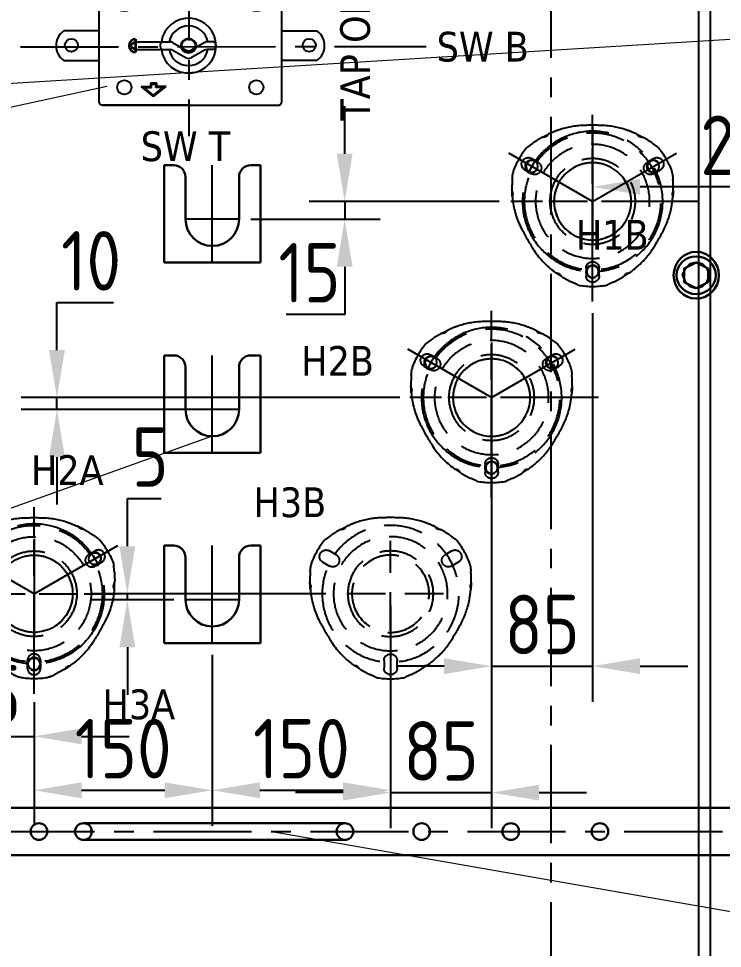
# Model space of a CAD drawing. Header units: millimetres. Extents: x 124493 to 133608, y -169944 to -164394.
# Drawn here: x 126199 to 126791, y -166708 to -165926 of the extents above; entities that cross this region are included whole.
import ezdxf

# ---------------------------------------------------------------- set-up
doc = ezdxf.new("R2010")
doc.units = ezdxf.units.MM
doc.header["$LTSCALE"] = 13
for name, pattern in [('CENTER', [50.8, 31.75, -6.35, 6.35, -6.35]), ('CENTERX2', [101.6, 63.5, -12.7, 12.7, -12.7]), ('DASHED', [0.75, 0.5, -0.25])]:
    doc.linetypes.add(name, pattern=pattern)
doc.layers.get('0').update_dxf_attribs({"color": 1, "linetype": 'CENTER'})
for name, color, linetype in [('1', 4, 'Continuous'), ('10', 1, 'Continuous'), ('2细线层', 4, 'Continuous'), ('4虚线层', 6, 'DASHED'), ('粗实线', 4, 'Continuous'), ('细实线', 2, 'Continuous')]:
    doc.layers.add(name, color=color, linetype=linetype)
doc.layers.add('标注、文本', color=3, linetype='Continuous', lineweight=25)
doc.layers.add('铁心', color=3, linetype='Continuous', lineweight=0)
doc.styles.get("Standard").update_dxf_attribs({"font": 'gbenor.shx', "bigfont": 'gbcbig.shx'})
doc.styles.add('Tahoma$001', font='tahoma.ttf', dxfattribs={"height": 2.159784})
doc.dimstyles.new('1-15', dxfattribs={"dimscale": 20, "dimtxt": 3.5, "dimasz": 2, "dimexe": 1.5, "dimexo": 0.5, "dimgap": 0.5, "dimtad": 1, "dimtoh": 1, "dimdec": 1, "dimdsep": 46, "dimtxsty": 'Standard', "dimcen": 2.5, "dimclrd": 3, "dimclre": 3, "dimclrt": 3, "dimadec": 0, "dimazin": 2, "dimtfac": 1, "dimtdec": 1, "dimtmove": 0, "dimatfit": 2, "dimfxl": 1, "dimarcsym": 0})

# ---------------------------------------------------------------- blocks, each defined once
blk = doc.blocks.new('A$C712F3155')
at = {"layer": '1', "color": 1, "linetype": 'CENTERX2', "lineweight": -3, "ltscale": 0.1}
for p, q in [((90, 0), (90, 156.99)), ((90, 130.33), (90, 35.46)), ((90, 84.09), (19.54, 124.77)), ((90, 84.09), (160.46, 124.77)), ((0, 84.09), (158.71, 84.09))]:
    blk.add_line(p, q, dxfattribs=at)
blk.add_circle((90, 84.09), 59, dxfattribs=at)
at = {"layer": '2细线层'}
for centre in [(38.9, 113.59), (141.1, 113.59), (90, 25.09)]:
    blk.add_circle(centre, 5, dxfattribs=at)
at = {"layer": '标注、文本'}
for centre in [(38.9, 113.59), (141.1, 113.59), (90, 25.09)]:
    blk.add_arc(centre, 5.5, 242.67153, 150.00001, dxfattribs=at)
at = {"layer": '粗实线'}
blk.add_circle((90, 84.09), 32.5, dxfattribs=at)
blk = doc.blocks.new('A$C03F92070')
at = {"layer": '4虚线层', "ltscale": 5}
for p, q in [((67.85, 40.24), (67.85, 116.01)), ((16.36, 107.57), (21.99, 104.32)), ((113.71, 104.32), (119.34, 107.57)), ((16.49, 94.79), (10.86, 98.04)), ((124.84, 98.04), (119.21, 94.79)), ((23.33, 71.49), (112.37, 71.49)), ((62.35, 8.86), (62.35, 15.36)), ((73.35, 15.36), (73.35, 8.86))]:
    blk.add_line(p, q, dxfattribs=at)
for radius in [57.5, 48, 36, 32.5]:
    blk.add_circle((67.85, 71.49), radius, dxfattribs=at)
at = {"layer": '4虚线层', "ltscale": 5, "extrusion": (0, 0, -1)}
for centre, radius, start, end in [((-62.34, 65.41), 70, 71.02185, 87.94531), ((-67.85, -88.03), 223.54, 87.94531, 92.05469), ((-73.35, 65.41), 70, 92.05469, 108.97815), ((-68.85, 46.49), 90, 55.4521, 61.38179), ((-68.85, 46.49), 90, 64.92451, 71.02185), ((-66.85, 46.49), 90, 108.97815, 115.07549), ((-66.85, 46.49), 90, 118.61821, 124.5479), ((-68.85, 46.49), 90, 51.08313, 52.23427), ((-66.85, 46.49), 90, 127.76573, 128.91687), ((-67.85, 71.49), 71.5, 20.96454, 39.03546), ((-67.85, 71.49), 71.5, 140.96454, 159.03546), ((-90, 83.12), 90, 7.76573, 8.91687), ((-45.7, 83.12), 90, 171.08313, 172.23427), ((-90, 83.12), 90, 358.61821, 4.5479), ((-45.7, 83.12), 90, 175.4521, 181.38179), ((-90, 83.12), 90, 349.46719, 355.07549), ((-65.57, 80.82), 70, 186.60228, 207.21776), ((-45.7, 83.12), 90, 184.92451, 186.60228), ((-70.33, 79.46), 70, 331.9245, 349.46719), ((70.97, 151.05), 223.54, 207.21776, 212.35682), ((-205.81, 151.73), 223.54, 327.65027, 331.9245), ((-76.09, 69.57), 70, 310.17076, 327.65027), ((-58.73, 68.87), 70, 212.35682, 233.02623), ((-89, 84.85), 90, 304.92451, 310.17076), ((-89, 84.85), 90, 295.4521, 301.38179), ((-46.7, 84.85), 90, 238.61821, 244.5479), ((-46.7, 84.85), 90, 233.02623, 235.07549), ((-89, 84.85), 90, 291.08313, 292.23427), ((-67.85, 71.49), 71.5, 260.96454, 279.03546), ((-46.7, 84.85), 90, 247.76573, 248.91687)]:
    blk.add_arc(centre, radius, start, end, dxfattribs=at)
at = {"layer": '4虚线层', "ltscale": 5}
for centre, start, end in [((13.61, 102.81), 60, 240), ((19.24, 99.56), 240, 60), ((116.46, 99.56), 120, 300), ((122.09, 102.81), 300, 120), ((67.85, 15.36), 0, 180), ((67.85, 8.86), 180, 0)]:
    blk.add_arc(centre, 5.5, start, end, dxfattribs=at)
for points, knots in [([(30.89, 128.1), (30.89, 128.1), (30.88, 128.1), (30.83, 128.07), (30.76, 128.04), (30.57, 127.95), (30.45, 127.89), (30.18, 127.77), (30.03, 127.69), (29.7, 127.53), (29.52, 127.45), (29.16, 127.27), (28.96, 127.17), (28.58, 126.98), (28.39, 126.89), (27.99, 126.69), (27.8, 126.59), (27.42, 126.39), (27.24, 126.3), (26.87, 126.11), (26.7, 126.02), (26.39, 125.85), (26.24, 125.77), (25.98, 125.63), (25.87, 125.57), (25.69, 125.47), (25.63, 125.44), (25.58, 125.41), (25.57, 125.4), (25.57, 125.4), (25.57, 125.4), (25.57, 125.4)], [0, 0, 0, 0, 0.043819, 0.043819, 0.119878, 0.119878, 0.195937, 0.195937, 0.271996, 0.271996, 0.348055, 0.348055, 0.424114, 0.424114, 0.500173, 0.500173, 0.576231, 0.576231, 0.65229, 0.65229, 0.728349, 0.728349, 0.804408, 0.804408, 0.880467, 0.880467, 0.956526, 0.956526, 0.994556, 0.994556, 1, 1, 1, 1]), ([(30.71, 128.01), (30.65, 127.99), (30.59, 127.94), (30.48, 127.84), (30.42, 127.77), (30.3, 127.62), (30.24, 127.54), (30.11, 127.35), (30.04, 127.25), (29.89, 127.05), (29.81, 126.95), (29.62, 126.74), (29.51, 126.65), (29.29, 126.47), (29.16, 126.4), (28.9, 126.26), (28.77, 126.2), (28.36, 126.06), (28.08, 125.99), (27.53, 125.87), (27.26, 125.83), (26.87, 125.76), (26.75, 125.74), (26.5, 125.7), (26.38, 125.67), (26.05, 125.61), (25.85, 125.56), (25.74, 125.5)], [0, 0, 0, 0, 0.0625, 0.0625, 0.125, 0.125, 0.1875, 0.1875, 0.25, 0.25, 0.3125, 0.3125, 0.375, 0.375, 0.4375, 0.4375, 0.5, 0.5, 0.625, 0.625, 0.75, 0.75, 0.8125, 0.8125, 0.875, 0.875, 1, 1, 1, 1]), ([(110.13, 125.4), (110.13, 125.4), (110.13, 125.4), (110.13, 125.4), (110.12, 125.41), (110.07, 125.44), (110.01, 125.47), (109.83, 125.57), (109.72, 125.63), (109.46, 125.77), (109.31, 125.85), (108.99, 126.02), (108.81, 126.11), (108.45, 126.3), (108.26, 126.4), (107.88, 126.6), (107.68, 126.7), (107.29, 126.9), (107.1, 127), (106.72, 127.18), (106.53, 127.28), (106.16, 127.46), (105.99, 127.54), (105.66, 127.7), (105.51, 127.77), (105.24, 127.9), (105.12, 127.95), (104.94, 128.04), (104.87, 128.07), (104.82, 128.09), (104.81, 128.1), (104.8, 128.1), (104.8, 128.1), (104.8, 128.1)], [0, 0, 0, 0, 0.005743, 0.005743, 0.043766, 0.043766, 0.119813, 0.119813, 0.195859, 0.195859, 0.271906, 0.271906, 0.347952, 0.347952, 0.423999, 0.423999, 0.500046, 0.500046, 0.576092, 0.576092, 0.652139, 0.652139, 0.728185, 0.728185, 0.804232, 0.804232, 0.880279, 0.880279, 0.956325, 0.956325, 0.994349, 0.994349, 1, 1, 1, 1]), ([(109.96, 125.5), (109.9, 125.53), (109.83, 125.55), (109.65, 125.6), (109.54, 125.63), (109.21, 125.7), (108.96, 125.74), (108.44, 125.83), (108.17, 125.87), (107.63, 125.99), (107.34, 126.06), (106.94, 126.2), (106.8, 126.26), (106.54, 126.39), (106.42, 126.47), (106.19, 126.64), (106.08, 126.74), (105.9, 126.94), (105.81, 127.05), (105.66, 127.25), (105.59, 127.35), (105.46, 127.53), (105.39, 127.62), (105.28, 127.77), (105.22, 127.84), (105.11, 127.94), (105.05, 127.99), (104.99, 128.01)], [0, 0, 0, 0, 0.0625, 0.0625, 0.125, 0.125, 0.25, 0.25, 0.375, 0.375, 0.5, 0.5, 0.5625, 0.5625, 0.625, 0.625, 0.6875, 0.6875, 0.75, 0.75, 0.8125, 0.8125, 0.875, 0.875, 0.9375, 0.9375, 1, 1, 1, 1]), ([(13.95, 117.81), (13.92, 117.79), (13.88, 117.76), (13.82, 117.71), (13.77, 117.67), (13.74, 117.65), (13.73, 117.64)], [0, 0, 0, 0, 0.272943, 0.542517, 0.809704, 1, 1, 1, 1]), ([(14.22, 118.02), (14.2, 118), (14.15, 117.96), (14.08, 117.91), (14.01, 117.86), (13.97, 117.82), (13.95, 117.81)], [0, 0, 0, 0, 0.251777, 0.501943, 0.751136, 1, 1, 1, 1]), ([(14.55, 118.27), (14.52, 118.25), (14.46, 118.2), (14.38, 118.14), (14.3, 118.08), (14.25, 118.04), (14.22, 118.02)], [0, 0, 0, 0, 0.251749, 0.501948, 0.751171, 1, 1, 1, 1]), ([(15.74, 119.15), (15.69, 119.12), (15.59, 119.05), (15.45, 118.94), (15.32, 118.84), (15.18, 118.74), (15.05, 118.65), (14.92, 118.55), (14.8, 118.45), (14.67, 118.36), (14.59, 118.3), (14.55, 118.27)], [0, 0, 0, 0, 0.114473, 0.22719, 0.338528, 0.448878, 0.558641, 0.668227, 0.778044, 0.888502, 1, 1, 1, 1]), ([(17.82, 120.63), (17.81, 120.62), (17.74, 120.57), (17.58, 120.46), (17.28, 120.26), (16.94, 120.02), (16.6, 119.78), (16.29, 119.55), (16.01, 119.35), (15.83, 119.22), (15.74, 119.15)], [0, 0, 0, 0, 0.026865, 0.187364, 0.351072, 0.511786, 0.674931, 0.783277, 0.891149, 1, 1, 1, 1]), ([(119.96, 119.15), (119.92, 119.19), (119.82, 119.25), (119.69, 119.35), (119.55, 119.45), (119.41, 119.55), (119.28, 119.65), (119.06, 119.81), (118.76, 120.02), (118.42, 120.26), (118.12, 120.46), (117.96, 120.57), (117.89, 120.62), (117.88, 120.63)], [0, 0, 0, 0, 0.05466, 0.108896, 0.162888, 0.216817, 0.270864, 0.325211, 0.488741, 0.649833, 0.813717, 0.974388, 1, 1, 1, 1]), ([(121.15, 118.27), (121.11, 118.3), (121.03, 118.36), (120.9, 118.45), (120.78, 118.55), (120.65, 118.65), (120.52, 118.74), (120.38, 118.84), (120.25, 118.94), (120.1, 119.05), (120.01, 119.12), (119.96, 119.15)], [0, 0, 0, 0, 0.111498, 0.221956, 0.331773, 0.441359, 0.551122, 0.661472, 0.77281, 0.885527, 1, 1, 1, 1]), ([(121.48, 118.02), (121.45, 118.04), (121.4, 118.08), (121.32, 118.14), (121.23, 118.2), (121.18, 118.25), (121.15, 118.27)], [0, 0, 0, 0, 0.248829, 0.498052, 0.748251, 1, 1, 1, 1]), ([(121.75, 117.81), (121.73, 117.82), (121.69, 117.86), (121.62, 117.91), (121.55, 117.96), (121.5, 118), (121.48, 118.02)], [0, 0, 0, 0, 0.248864, 0.498057, 0.748223, 1, 1, 1, 1]), ([(121.97, 117.64), (121.96, 117.65), (121.93, 117.67), (121.88, 117.71), (121.82, 117.76), (121.78, 117.79), (121.75, 117.81)], [0, 0, 0, 0, 0.190293, 0.457482, 0.727057, 1, 1, 1, 1]), ([(0.69, 94.25), (0.68, 94.21), (0.67, 94.11), (0.65, 93.95), (0.63, 93.8), (0.61, 93.64), (0.59, 93.47), (0.57, 93.31), (0.55, 93.14), (0.53, 92.96), (0.52, 92.85), (0.52, 92.79)], [0, 0, 0, 0, 0.111498, 0.221956, 0.331773, 0.441359, 0.551122, 0.661472, 0.77281, 0.885527, 1, 1, 1, 1]), ([(0.74, 94.67), (0.73, 94.63), (0.73, 94.57), (0.71, 94.47), (0.7, 94.36), (0.69, 94.29), (0.69, 94.25)], [0, 0, 0, 0, 0.248829, 0.498052, 0.748251, 1, 1, 1, 1]), ([(0.82, 95.29), (0.82, 95.27), (0.81, 95.24), (0.81, 95.17), (0.8, 95.1), (0.79, 95.04), (0.78, 95.01)], [0, 0, 0, 0, 0.190297, 0.457484, 0.727058, 1, 1, 1, 1]), ([(134.92, 95.01), (134.91, 95.04), (134.9, 95.1), (134.89, 95.17), (134.89, 95.24), (134.88, 95.27), (134.88, 95.29)], [0, 0, 0, 0, 0.272943, 0.542517, 0.809704, 1, 1, 1, 1]), ([(134.96, 94.67), (134.96, 94.7), (134.95, 94.76), (134.94, 94.85), (134.93, 94.93), (134.92, 94.98), (134.92, 95.01)], [0, 0, 0, 0, 0.251777, 0.501943, 0.751136, 1, 1, 1, 1]), ([(135.01, 94.25), (135.01, 94.29), (135, 94.36), (134.99, 94.47), (134.97, 94.57), (134.96, 94.63), (134.96, 94.67)], [0, 0, 0, 0, 0.251749, 0.501948, 0.751171, 1, 1, 1, 1]), ([(135.18, 92.79), (135.18, 92.85), (135.16, 92.96), (135.15, 93.14), (135.13, 93.31), (135.11, 93.47), (135.09, 93.64), (135.07, 93.8), (135.05, 93.95), (135.03, 94.11), (135.02, 94.21), (135.01, 94.25)], [0, 0, 0, 0, 0.114473, 0.22719, 0.338528, 0.448878, 0.558641, 0.668227, 0.778044, 0.888502, 1, 1, 1, 1]), ([(0.52, 92.79), (0.51, 92.73), (0.5, 92.62), (0.48, 92.45), (0.46, 92.28), (0.45, 92.11), (0.43, 91.95), (0.4, 91.68), (0.37, 91.32), (0.33, 90.9), (0.3, 90.54), (0.29, 90.34), (0.28, 90.26), (0.28, 90.25)], [0, 0, 0, 0, 0.05466, 0.108897, 0.162889, 0.216817, 0.270864, 0.325211, 0.488741, 0.649833, 0.813717, 0.974388, 1, 1, 1, 1]), ([(135.42, 90.25), (135.42, 90.26), (135.41, 90.34), (135.4, 90.54), (135.37, 90.9), (135.33, 91.31), (135.29, 91.73), (135.25, 92.11), (135.22, 92.45), (135.2, 92.67), (135.18, 92.79)], [0, 0, 0, 0, 0.026865, 0.187364, 0.351073, 0.511786, 0.674931, 0.783277, 0.891149, 1, 1, 1, 1]), ([(0.02, 81.15), (0.02, 81.15), (0.02, 81.15), (0.02, 81.15), (0.02, 81.14), (0.02, 81.08), (0.02, 81.01), (0.02, 80.81), (0.03, 80.68), (0.04, 80.38), (0.04, 80.21), (0.05, 79.85), (0.06, 79.65), (0.08, 79.24), (0.09, 79.03), (0.11, 78.6), (0.12, 78.38), (0.14, 77.94), (0.16, 77.72), (0.18, 77.3), (0.2, 77.09), (0.23, 76.68), (0.24, 76.49), (0.27, 76.13), (0.28, 75.96), (0.3, 75.67), (0.32, 75.54), (0.33, 75.33), (0.34, 75.26), (0.34, 75.2), (0.35, 75.19), (0.35, 75.19), (0.35, 75.19), (0.35, 75.19)], [0, 0, 0, 0, 0.005743, 0.005743, 0.043766, 0.043766, 0.119813, 0.119813, 0.195859, 0.195859, 0.271906, 0.271906, 0.347952, 0.347952, 0.423999, 0.423999, 0.500046, 0.500046, 0.576092, 0.576092, 0.652139, 0.652139, 0.728185, 0.728185, 0.804232, 0.804232, 0.880279, 0.880279, 0.956325, 0.956325, 0.994349, 0.994349, 1, 1, 1, 1]), ([(0.02, 80.95), (0.02, 80.89), (0.04, 80.81), (0.08, 80.63), (0.12, 80.53), (0.22, 80.21), (0.31, 79.97), (0.5, 79.47), (0.59, 79.22), (0.76, 78.69), (0.85, 78.41), (0.92, 77.98), (0.94, 77.84), (0.96, 77.55), (0.95, 77.4), (0.91, 77.12), (0.88, 76.97), (0.8, 76.71), (0.75, 76.59), (0.65, 76.35), (0.6, 76.24), (0.51, 76.03), (0.47, 75.94), (0.39, 75.76), (0.37, 75.68), (0.33, 75.53), (0.32, 75.46), (0.33, 75.4)], [0, 0, 0, 0, 0.0625, 0.0625, 0.125, 0.125, 0.25, 0.25, 0.375, 0.375, 0.5, 0.5, 0.5625, 0.5625, 0.625, 0.625, 0.6875, 0.6875, 0.75, 0.75, 0.8125, 0.8125, 0.875, 0.875, 0.9375, 0.9375, 1, 1, 1, 1]), ([(135.37, 75.4), (135.38, 75.46), (135.37, 75.53), (135.33, 75.68), (135.31, 75.76), (135.23, 75.94), (135.19, 76.03), (135.1, 76.24), (135.04, 76.35), (134.95, 76.58), (134.9, 76.71), (134.82, 76.97), (134.79, 77.11), (134.75, 77.4), (134.74, 77.54), (134.76, 77.83), (134.78, 77.98), (134.85, 78.4), (134.93, 78.68), (135.11, 79.21), (135.2, 79.47), (135.34, 79.84), (135.38, 79.96), (135.47, 80.2), (135.51, 80.31), (135.62, 80.63), (135.68, 80.83), (135.68, 80.95)], [0, 0, 0, 0, 0.0625, 0.0625, 0.125, 0.125, 0.1875, 0.1875, 0.25, 0.25, 0.3125, 0.3125, 0.375, 0.375, 0.4375, 0.4375, 0.5, 0.5, 0.625, 0.625, 0.75, 0.75, 0.8125, 0.8125, 0.875, 0.875, 1, 1, 1, 1]), ([(135.35, 75.19), (135.35, 75.19), (135.35, 75.2), (135.36, 75.26), (135.37, 75.34), (135.38, 75.54), (135.4, 75.67), (135.42, 75.97), (135.43, 76.14), (135.46, 76.51), (135.48, 76.7), (135.5, 77.11), (135.52, 77.32), (135.54, 77.75), (135.56, 77.97), (135.58, 78.41), (135.59, 78.62), (135.61, 79.05), (135.62, 79.26), (135.64, 79.67), (135.65, 79.86), (135.66, 80.22), (135.66, 80.39), (135.67, 80.68), (135.67, 80.81), (135.68, 81.01), (135.68, 81.08), (135.68, 81.14), (135.68, 81.15), (135.68, 81.15), (135.68, 81.15), (135.68, 81.15)], [0, 0, 0, 0, 0.043819, 0.043819, 0.119878, 0.119878, 0.195937, 0.195937, 0.271996, 0.271996, 0.348055, 0.348055, 0.424114, 0.424114, 0.500173, 0.500173, 0.576232, 0.576232, 0.65229, 0.65229, 0.728349, 0.728349, 0.804408, 0.804408, 0.880467, 0.880467, 0.956526, 0.956526, 0.994556, 0.994556, 1, 1, 1, 1]), ([(37.3, 11.18), (37.3, 11.18), (37.31, 11.17), (37.36, 11.14), (37.42, 11.09), (37.59, 10.98), (37.7, 10.9), (37.95, 10.73), (38.09, 10.63), (38.39, 10.43), (38.55, 10.32), (38.89, 10.09), (39.07, 9.97), (39.42, 9.73), (39.61, 9.61), (39.98, 9.37), (40.16, 9.26), (40.51, 9.03), (40.69, 8.91), (41.04, 8.69), (41.2, 8.59), (41.51, 8.4), (41.65, 8.31), (41.9, 8.16), (42.01, 8.09), (42.18, 7.99), (42.24, 7.95), (42.29, 7.92), (42.3, 7.91), (42.3, 7.91), (42.3, 7.91), (42.3, 7.91)], [0, 0, 0, 0, 0.043819, 0.043819, 0.119878, 0.119878, 0.195937, 0.195937, 0.271996, 0.271996, 0.348055, 0.348055, 0.424114, 0.424114, 0.500173, 0.500173, 0.576231, 0.576231, 0.65229, 0.65229, 0.728349, 0.728349, 0.804408, 0.804408, 0.880467, 0.880467, 0.956526, 0.956526, 0.994556, 0.994556, 1, 1, 1, 1]), ([(37.47, 11.06), (37.52, 11.02), (37.59, 11), (37.73, 10.95), (37.82, 10.93), (38.01, 10.91), (38.11, 10.9), (38.34, 10.88), (38.46, 10.87), (38.71, 10.83), (38.85, 10.81), (39.11, 10.75), (39.25, 10.71), (39.52, 10.6), (39.64, 10.53), (39.89, 10.37), (40.01, 10.29), (40.34, 10.01), (40.54, 9.8), (40.91, 9.38), (41.09, 9.17), (41.34, 8.87), (41.42, 8.77), (41.58, 8.58), (41.66, 8.48), (41.88, 8.23), (42.02, 8.08), (42.13, 8.02)], [0, 0, 0, 0, 0.0625, 0.0625, 0.125, 0.125, 0.1875, 0.1875, 0.25, 0.25, 0.3125, 0.3125, 0.375, 0.375, 0.4375, 0.4375, 0.5, 0.5, 0.625, 0.625, 0.75, 0.75, 0.8125, 0.8125, 0.875, 0.875, 1, 1, 1, 1]), ([(93.4, 7.91), (93.4, 7.91), (93.4, 7.91), (93.4, 7.91), (93.41, 7.92), (93.46, 7.95), (93.52, 7.99), (93.69, 8.09), (93.8, 8.16), (94.06, 8.32), (94.2, 8.4), (94.51, 8.6), (94.68, 8.7), (95.02, 8.92), (95.2, 9.04), (95.56, 9.27), (95.75, 9.39), (96.12, 9.63), (96.3, 9.75), (96.65, 9.98), (96.83, 10.1), (97.16, 10.33), (97.32, 10.43), (97.62, 10.64), (97.76, 10.73), (98.01, 10.9), (98.11, 10.98), (98.28, 11.1), (98.34, 11.14), (98.39, 11.17), (98.4, 11.18), (98.4, 11.18), (98.4, 11.18), (98.4, 11.18)], [0, 0, 0, 0, 0.005743, 0.005743, 0.043766, 0.043766, 0.119813, 0.119813, 0.195859, 0.195859, 0.271906, 0.271906, 0.347952, 0.347952, 0.423999, 0.423999, 0.500046, 0.500046, 0.576092, 0.576092, 0.652139, 0.652139, 0.728185, 0.728185, 0.804232, 0.804232, 0.880279, 0.880279, 0.956325, 0.956325, 0.994349, 0.994349, 1, 1, 1, 1]), ([(93.57, 8.02), (93.62, 8.05), (93.68, 8.1), (93.82, 8.23), (93.89, 8.31), (94.11, 8.56), (94.27, 8.76), (94.61, 9.17), (94.79, 9.38), (95.16, 9.79), (95.36, 10), (95.69, 10.28), (95.8, 10.37), (96.05, 10.53), (96.18, 10.6), (96.44, 10.71), (96.58, 10.75), (96.85, 10.81), (96.98, 10.83), (97.24, 10.87), (97.36, 10.88), (97.58, 10.9), (97.69, 10.91), (97.88, 10.93), (97.96, 10.95), (98.11, 11), (98.18, 11.02), (98.23, 11.06)], [0, 0, 0, 0, 0.0625, 0.0625, 0.125, 0.125, 0.25, 0.25, 0.375, 0.375, 0.5, 0.5, 0.5625, 0.5625, 0.625, 0.625, 0.6875, 0.6875, 0.75, 0.75, 0.8125, 0.8125, 0.875, 0.875, 0.9375, 0.9375, 1, 1, 1, 1]), ([(50.31, 3.59), (50.32, 3.59), (50.4, 3.55), (50.57, 3.46), (50.9, 3.31), (51.28, 3.14), (51.66, 2.96), (52.01, 2.8), (52.32, 2.67), (52.52, 2.57), (52.63, 2.53)], [0, 0, 0, 0, 0.026866, 0.187364, 0.351073, 0.511786, 0.674931, 0.783277, 0.891149, 1, 1, 1, 1]), ([(52.63, 2.53), (52.68, 2.5), (52.79, 2.46), (52.95, 2.39), (53.11, 2.32), (53.26, 2.25), (53.41, 2.19), (53.56, 2.12), (53.7, 2.06), (53.85, 2), (53.94, 1.96), (53.98, 1.94)], [0, 0, 0, 0, 0.114473, 0.22719, 0.338528, 0.448878, 0.558641, 0.668227, 0.778044, 0.888502, 1, 1, 1, 1]), ([(53.98, 1.94), (54.02, 1.93), (54.09, 1.9), (54.18, 1.86), (54.28, 1.82), (54.34, 1.79), (54.37, 1.78)], [0, 0, 0, 0, 0.251749, 0.501948, 0.751171, 1, 1, 1, 1]), ([(54.37, 1.78), (54.4, 1.77), (54.45, 1.74), (54.54, 1.71), (54.61, 1.68), (54.66, 1.66), (54.69, 1.65)], [0, 0, 0, 0, 0.251777, 0.501943, 0.751136, 1, 1, 1, 1]), ([(54.69, 1.65), (54.71, 1.64), (54.77, 1.61), (54.84, 1.58), (54.9, 1.56), (54.93, 1.55), (54.94, 1.54)], [0, 0, 0, 0, 0.272943, 0.542518, 0.809705, 1, 1, 1, 1]), ([(80.76, 1.54), (80.77, 1.55), (80.8, 1.56), (80.86, 1.58), (80.93, 1.61), (80.99, 1.64), (81.01, 1.65)], [0, 0, 0, 0, 0.190295, 0.457482, 0.727057, 1, 1, 1, 1]), ([(81.01, 1.65), (81.04, 1.66), (81.08, 1.68), (81.16, 1.71), (81.25, 1.74), (81.3, 1.77), (81.33, 1.78)], [0, 0, 0, 0, 0.248864, 0.498057, 0.748223, 1, 1, 1, 1]), ([(81.33, 1.78), (81.36, 1.79), (81.42, 1.82), (81.52, 1.86), (81.61, 1.9), (81.68, 1.93), (81.72, 1.94)], [0, 0, 0, 0, 0.248829, 0.498052, 0.748251, 1, 1, 1, 1]), ([(81.72, 1.94), (81.76, 1.96), (81.85, 2), (82, 2.06), (82.14, 2.12), (82.29, 2.19), (82.44, 2.25), (82.59, 2.32), (82.75, 2.39), (82.91, 2.46), (83.02, 2.5), (83.07, 2.53)], [0, 0, 0, 0, 0.111498, 0.221956, 0.331773, 0.441359, 0.551122, 0.661472, 0.77281, 0.885527, 1, 1, 1, 1]), ([(83.07, 2.53), (83.12, 2.55), (83.23, 2.6), (83.38, 2.67), (83.54, 2.73), (83.69, 2.8), (83.84, 2.87), (84.09, 2.98), (84.42, 3.14), (84.8, 3.31), (85.13, 3.46), (85.3, 3.55), (85.38, 3.58), (85.39, 3.59)], [0, 0, 0, 0, 0.05466, 0.108897, 0.162889, 0.216817, 0.270864, 0.325211, 0.488741, 0.649834, 0.813718, 0.974389, 1, 1, 1, 1])]:
    blk.add_open_spline(points, degree=3, knots=knots, dxfattribs=at)
blk.add_open_spline([(0.82, 95.28), (0.81, 95.2), (0.82, 95.09), (0.84, 94.95)], degree=3, dxfattribs=at)
blk = doc.blocks.new('A$C78BF4BCD')
at = {"layer": '1', "color": 1, "linetype": 'CENTERX2', "lineweight": -3, "ltscale": 0.1}
for p, q in [((40.5, 0), (40.5, 82)), ((63, 36.5), (18, 36.5))]:
    blk.add_line(p, q, dxfattribs=at)
at = {"layer": '粗实线', "lineweight": 30}
for p, q in [((0, 0), (0, 82)), ((8, 82), (0, 82)), ((81, 82), (73, 82)), ((81, 0), (81, 82)), ((18, 36.5), (18, 72)), ((63, 36.5), (63, 72)), ((81, 0), (0, 0))]:
    blk.add_line(p, q, dxfattribs=at)
for centre, radius, start, end in [((8, 72), 10, 0, 90), ((73, 72), 10, 90, 180), ((40.5, 36.5), 22.5, 180, 0)]:
    blk.add_arc(centre, radius, start, end, dxfattribs=at)
blk = doc.blocks.new('*D503')
at = {"layer": 'Defpoints', "color": 0, "transparency": 16777216}
for p in [(126041.6, -166163.86), (126126.6, -166328.86), (126126.6, -166529.74)]:
    blk.add_point(p, dxfattribs=at)
at = {"layer": '标注、文本', "color": 3, "lineweight": -2, "transparency": 16777216}
for p, q in [((126041.6, -166173.86), (126041.6, -166559.74)), ((126126.6, -166338.86), (126126.6, -166559.74)), ((126001.6, -166529.74), (125961.6, -166529.74)), ((126041.6, -166529.74), (126126.6, -166529.74)), ((126166.6, -166529.74), (126206.6, -166529.74))]:
    blk.add_line(p, q, dxfattribs=at)
at = {"layer": '标注、文本', "color": 3, "transparency": 16777216}
for points in [[(126001.6, -166523.07), (126001.6, -166536.4), (126041.6, -166529.74)], [(126166.6, -166523.07), (126166.6, -166536.4), (126126.6, -166529.74)]]:
    blk.add_solid(points, dxfattribs=at)
at = {"layer": '标注、文本', "color": 3, "transparency": 16777216, "insert": (126084.1, -166494.74), "char_height": 50, "attachment_point": 5}
blk.add_mtext('85', dxfattribs=at)
blk = doc.blocks.new('*D504')
at = {"layer": 'Defpoints', "color": 0, "transparency": 16777216}
for p in [(126126.6, -166328.86), (126211.6, -166491.05), (126211.6, -166529.74)]:
    blk.add_point(p, dxfattribs=at)
at = {"layer": '标注、文本', "color": 3, "lineweight": -2, "transparency": 16777216}
for p, q in [((126126.6, -166338.86), (126126.6, -166559.74)), ((126211.6, -166501.05), (126211.6, -166559.74)), ((126086.6, -166529.74), (126046.6, -166529.74)), ((126126.6, -166529.74), (126211.6, -166529.74)), ((126251.6, -166529.74), (126291.6, -166529.74))]:
    blk.add_line(p, q, dxfattribs=at)
at = {"layer": '标注、文本', "color": 3, "transparency": 16777216}
for points in [[(126086.6, -166523.07), (126086.6, -166536.4), (126126.6, -166529.74)], [(126251.6, -166523.07), (126251.6, -166536.4), (126211.6, -166529.74)]]:
    blk.add_solid(points, dxfattribs=at)
at = {"layer": '标注、文本', "color": 3, "transparency": 16777216, "insert": (126169.1, -166494.74), "char_height": 50, "attachment_point": 5}
blk.add_mtext('85', dxfattribs=at)
blk = doc.blocks.new('*D505')
at = {"layer": 'Defpoints', "color": 0, "transparency": 16777216}
for p in [(126361.6, -166451.27), (126211.6, -166493.86), (126361.6, -166575.07)]:
    blk.add_point(p, dxfattribs=at)
at = {"layer": '标注、文本', "color": 3, "lineweight": -2, "transparency": 16777216}
for p, q in [((126361.6, -166461.27), (126361.6, -166605.07)), ((126211.6, -166503.86), (126211.6, -166605.07)), ((126251.6, -166575.07), (126321.6, -166575.07))]:
    blk.add_line(p, q, dxfattribs=at)
at = {"layer": '标注、文本', "color": 3, "transparency": 16777216}
for points in [[(126251.6, -166568.4), (126251.6, -166581.74), (126211.6, -166575.07)], [(126321.6, -166568.4), (126321.6, -166581.74), (126361.6, -166575.07)]]:
    blk.add_solid(points, dxfattribs=at)
at = {"layer": '标注、文本', "color": 3, "transparency": 16777216, "insert": (126286.6, -166540.07), "char_height": 50, "attachment_point": 5}
blk.add_mtext('150', dxfattribs=at)
blk = doc.blocks.new('*D506')
at = {"layer": 'Defpoints', "color": 0, "transparency": 16777216}
for p in [(126511.6, -166409.77), (126361.6, -166451.27), (126511.6, -166575.07)]:
    blk.add_point(p, dxfattribs=at)
at = {"layer": '标注、文本', "color": 3, "lineweight": -2, "transparency": 16777216}
for p, q in [((126511.6, -166419.77), (126511.6, -166605.07)), ((126361.6, -166461.27), (126361.6, -166605.07)), ((126401.6, -166575.07), (126471.6, -166575.07))]:
    blk.add_line(p, q, dxfattribs=at)
at = {"layer": '标注、文本', "color": 3, "transparency": 16777216}
for points in [[(126401.6, -166568.4), (126401.6, -166581.74), (126361.6, -166575.07)], [(126471.6, -166568.4), (126471.6, -166581.74), (126511.6, -166575.07)]]:
    blk.add_solid(points, dxfattribs=at)
at = {"layer": '标注、文本', "color": 3, "transparency": 16777216, "insert": (126436.6, -166540.07), "char_height": 50, "attachment_point": 5}
blk.add_mtext('150', dxfattribs=at)
blk = doc.blocks.new('*D507')
at = {"layer": 'Defpoints', "color": 0, "transparency": 16777216}
for p in [(126596.6, -166244.77), (126511.6, -166409.77), (126596.6, -166577.01)]:
    blk.add_point(p, dxfattribs=at)
at = {"layer": '标注、文本', "color": 3, "lineweight": -2, "transparency": 16777216}
for p, q in [((126596.6, -166254.77), (126596.6, -166607.01)), ((126511.6, -166419.77), (126511.6, -166607.01)), ((126471.6, -166577.01), (126431.6, -166577.01)), ((126511.6, -166577.01), (126596.6, -166577.01)), ((126636.6, -166577.01), (126676.6, -166577.01))]:
    blk.add_line(p, q, dxfattribs=at)
at = {"layer": '标注、文本', "color": 3, "transparency": 16777216}
for points in [[(126471.6, -166570.35), (126471.6, -166583.68), (126511.6, -166577.01)], [(126636.6, -166570.35), (126636.6, -166583.68), (126596.6, -166577.01)]]:
    blk.add_solid(points, dxfattribs=at)
at = {"layer": '标注、文本', "color": 3, "transparency": 16777216, "insert": (126554.1, -166542.01), "char_height": 50, "attachment_point": 5}
blk.add_mtext('85', dxfattribs=at)
blk = doc.blocks.new('*D508')
at = {"layer": 'Defpoints', "color": 0, "transparency": 16777216}
for p in [(126681.6, -166163.86), (126596.6, -166245.96), (126681.6, -166470.67)]:
    blk.add_point(p, dxfattribs=at)
at = {"layer": '标注、文本', "color": 3, "lineweight": -2, "transparency": 16777216}
for p, q in [((126681.6, -166173.86), (126681.6, -166500.67)), ((126596.6, -166255.96), (126596.6, -166500.67)), ((126556.6, -166470.67), (126516.6, -166470.67)), ((126596.6, -166470.67), (126681.6, -166470.67)), ((126721.6, -166470.67), (126761.6, -166470.67))]:
    blk.add_line(p, q, dxfattribs=at)
at = {"layer": '标注、文本', "color": 3, "transparency": 16777216}
for points in [[(126556.6, -166464), (126556.6, -166477.34), (126596.6, -166470.67)], [(126721.6, -166464), (126721.6, -166477.34), (126681.6, -166470.67)]]:
    blk.add_solid(points, dxfattribs=at)
at = {"layer": '标注、文本', "color": 3, "transparency": 16777216, "insert": (126639.1, -166435.67), "char_height": 50, "attachment_point": 5}
blk.add_mtext('85', dxfattribs=at)
blk = doc.blocks.new('*D509')
at = {"layer": 'Defpoints', "color": 0, "transparency": 16777216}
for p in [(126681.6, -166006.87), (126681.6, -166067.6), (126911.6, -166321.56)]:
    blk.add_point(p, dxfattribs=at)
at = {"layer": '标注、文本', "color": 3, "lineweight": -2, "transparency": 16777216}
for p, q in [((126681.6, -166016.87), (126681.6, -166097.6)), ((126911.6, -166311.56), (126911.6, -166037.6)), ((126871.6, -166067.6), (126721.6, -166067.6))]:
    blk.add_line(p, q, dxfattribs=at)
at = {"layer": '标注、文本', "color": 3, "transparency": 16777216}
for points in [[(126721.6, -166060.93), (126721.6, -166074.27), (126681.6, -166067.6)], [(126871.6, -166060.93), (126871.6, -166074.27), (126911.6, -166067.6)]]:
    blk.add_solid(points, dxfattribs=at)
at = {"layer": '标注、文本', "color": 3, "transparency": 16777216, "insert": (126816.37, -166032.6), "char_height": 50, "attachment_point": 5}
blk.add_mtext('230', dxfattribs=at)
blk = doc.blocks.new('*D516')
at = {"layer": 'Defpoints', "color": 0, "transparency": 16777216}
for p in [(126290.13, -166409.77), (126467.08, -166409.77), (126339.1, -166414.77)]:
    blk.add_point(p, dxfattribs=at)
at = {"layer": '标注、文本', "color": 3, "lineweight": -2, "transparency": 16777216}
for p, q in [((126290.13, -166369.77), (126290.13, -166329.77)), ((126290.13, -166329.77), (126318.52, -166329.77)), ((126457.08, -166409.77), (126260.13, -166409.77)), ((126290.13, -166414.77), (126290.13, -166409.77)), ((126329.1, -166414.77), (126260.13, -166414.77)), ((126290.13, -166454.77), (126290.13, -166494.77))]:
    blk.add_line(p, q, dxfattribs=at)
at = {"layer": '标注、文本', "color": 3, "transparency": 16777216}
for points in [[(126283.46, -166369.77), (126296.8, -166369.77), (126290.13, -166409.77)], [(126283.46, -166454.77), (126296.8, -166454.77), (126290.13, -166414.77)]]:
    blk.add_solid(points, dxfattribs=at)
at = {"layer": '标注、文本', "color": 3, "transparency": 16777216, "insert": (126309.32, -166294.77), "char_height": 50, "attachment_point": 5}
blk.add_mtext('5', dxfattribs=at)
blk = doc.blocks.new('*D517')
at = {"layer": 'Defpoints', "color": 0, "transparency": 16777216}
for p in [(126230.88, -166244.77), (126529.51, -166244.77), (126384.1, -166254.77)]:
    blk.add_point(p, dxfattribs=at)
at = {"layer": '标注、文本', "color": 3, "lineweight": -2, "transparency": 16777216}
for p, q in [((126230.88, -166204.77), (126230.88, -166164.77)), ((126230.88, -166164.77), (126278.41, -166164.77)), ((126519.51, -166244.77), (126200.88, -166244.77)), ((126230.88, -166254.77), (126230.88, -166244.77)), ((126374.1, -166254.77), (126200.88, -166254.77)), ((126230.88, -166294.77), (126230.88, -166334.77))]:
    blk.add_line(p, q, dxfattribs=at)
at = {"layer": '标注、文本', "color": 3, "transparency": 16777216}
for points in [[(126224.21, -166204.77), (126237.54, -166204.77), (126230.88, -166244.77)], [(126224.21, -166294.77), (126237.54, -166294.77), (126230.88, -166254.77)]]:
    blk.add_solid(points, dxfattribs=at)
at = {"layer": '标注、文本', "color": 3, "transparency": 16777216, "insert": (126259.64, -166129.77), "char_height": 50, "attachment_point": 5}
blk.add_mtext('10', dxfattribs=at)
blk = doc.blocks.new('*D518')
at = {"layer": 'Defpoints', "color": 0, "transparency": 16777216}
for p in [(126472.98, -166079.77), (126612.89, -166079.77), (126384.1, -166094.77)]:
    blk.add_point(p, dxfattribs=at)
at = {"layer": '标注、文本', "color": 3, "lineweight": -2, "transparency": 16777216}
for p, q in [((126472.98, -166039.77), (126472.98, -165999.77)), ((126602.89, -166079.77), (126442.98, -166079.77)), ((126472.98, -166079.77), (126472.98, -166094.77)), ((126394.1, -166094.77), (126502.98, -166094.77)), ((126472.98, -166134.77), (126472.98, -166174.77)), ((126472.98, -166174.77), (126423.75, -166174.77))]:
    blk.add_line(p, q, dxfattribs=at)
at = {"layer": '标注、文本', "color": 3, "transparency": 16777216}
for points in [[(126466.31, -166039.77), (126479.64, -166039.77), (126472.98, -166079.77)], [(126466.31, -166134.77), (126479.64, -166134.77), (126472.98, -166094.77)]]:
    blk.add_solid(points, dxfattribs=at)
at = {"layer": '标注、文本', "color": 3, "transparency": 16777216, "insert": (126443.37, -166139.77), "char_height": 50, "attachment_point": 5}
blk.add_mtext('15', dxfattribs=at)
blk = doc.blocks.new('A$C3970166B')
at = {"layer": '标注、文本', "color": 4, "lineweight": 30}
for points in [[(20.32, 13.55), (18.63, 16.93), (16.09, 19.47), (12.7, 20.32), (9.31, 19.47), (6.77, 16.93), (5.08, 13.55), (6.77, 9.31), (9.31, 6.77), (12.7, 5.93), (16.09, 6.77), (18.63, 9.31)], [(19.47, 16.93), (12.7, 20.32), (5.93, 16.93), (5.93, 9.31), (12.7, 5.93), (19.47, 9.31)]]:
    blk.add_lwpolyline(points, close=True, dxfattribs=at)
for major_axis, ratio in [((0, 13.12), 0.967742), ((-11.01, 0), 0.961538)]:
    blk.add_ellipse((12.7, 13.12), major_axis=major_axis, ratio=ratio, start_param=0, end_param=6.283185, dxfattribs=at)
blk = doc.blocks.new('A$C2BB2005C')
at = {"linetype": 'ByBlock'}
for p, q in [((111.98, 100), (37.91, 100)), ((111.98, 100), (38.91, 100)), ((111.11, 100), (188.45, 100)), ((111.11, 100), (188.45, 100)), ((111.11, 100), (188.45, 100)), ((111.11, 100), (188.45, 100)), ((111.11, 100), (188.45, 100)), ((111.11, 100), (188.45, 100)), ((111.11, 100), (188.45, 100)), ((111.11, 100), (186.91, 100)), ((66.84, 53.36), (95.83, 53.36)), ((97.96, 52.8), (109.38, 46.36)), ((125.05, 52.8), (113.63, 46.36)), ((132.76, 53.36), (127.18, 53.36)), ((66.84, 46.75), (96.01, 46.75)), ((98.14, 46.19), (109.38, 39.85)), ((124.87, 46.19), (113.63, 39.85)), ((132.78, 46.75), (127, 46.75)), ((111.98, 0), (37.91, 0)), ((111.98, 0), (37.91, 0)), ((38.91, 0), (186.91, 0)), ((111.11, 0), (188.45, 0)), ((111.11, 0), (188.45, 0)), ((111.11, 0), (188.45, 0)), ((111.11, 0), (188.45, 0)), ((111.11, 0), (188.45, 0)), ((111.11, 0), (188.45, 0)), ((111.11, 0), (188.45, 0))]:
    blk.add_line(p, q, dxfattribs=at)
at = {"color": 0, "linetype": 'ByBlock', "lineweight": 35}
for p, q in [((66.84, 55.54), (66.84, 44.54)), ((66.84, 53.36), (61.34, 50.04)), ((61.34, 50.04), (66.84, 46.72))]:
    blk.add_line(p, q, dxfattribs=at)
at = {"color": 4, "linetype": 'ByBlock'}
for p, q in [((82.04, 7.31), (71.54, 15.66)), ((71.54, 15.66), (79.37, 15.66)), ((84.72, 18.41), (79.37, 18.41)), ((79.37, 18.41), (79.37, 15.66)), ((80.19, 17.79), (82.02, 17.79)), ((80.19, 14.86), (80.19, 17.79)), ((83.86, 17.79), (82.02, 17.79)), ((82.04, 7.31), (92.54, 15.66)), ((83.86, 14.86), (83.86, 17.79)), ((84.72, 15.66), (84.72, 18.41)), ((92.54, 15.66), (84.72, 15.66)), ((82.02, 8.44), (73.94, 14.86)), ((73.94, 14.86), (80.19, 14.86)), ((82.02, 8.44), (90.1, 14.86)), ((90.1, 14.86), (83.86, 14.86))]:
    blk.add_line(p, q, dxfattribs=at)
at = {"color": 0, "linetype": 'ByBlock', "lineweight": 35}
blk.add_circle((111.43, 50), 6, dxfattribs=at)
for centre, start, end in [((38.91, 97), 90, 180), ((186.91, 97), 0, 90), ((38.91, 3), 180, 270), ((186.91, 3), 270, 0)]:
    blk.add_arc(centre, 3, start, end)
at = {"linetype": 'ByBlock'}
for centre, radius, start, end in [((111.43, 50), 23.12, 188.06594, 171.64286), ((111.43, 50), 16.66, 11.63822, 168.36178), ((91.54, 50.05), 3.99, 123.98899, 235.67716), ((95.83, 49.03), 4.33, 60.5732, 90), ((127.18, 49.03), 4.33, 90, 119.4268), ((130.53, 50.05), 3.99, 304.32284, 56.01101), ((111.43, 50), 16.66, 191.23007, 348.76993), ((96.01, 42.42), 4.33, 60.5732, 90), ((111.51, 50.13), 4.33, 240.5732, 299.4268), ((111.51, 43.63), 4.33, 240.5732, 299.4268), ((127, 42.42), 4.33, 90, 119.4268)]:
    blk.add_arc(centre, radius, start, end, dxfattribs=at)
at = {"color": 0, "linetype": 'ByBlock', "lineweight": 35}
blk.add_arc((66.84, 50.04), 5.5, 90, 270, dxfattribs=at)
at = {"layer": '10', "color": 0, "linetype": 'ByBlock'}
for p, q in [((35.91, 97), (35.91, 3)), ((189.91, 3), (189.91, 97)), ((35.91, 62.5), (6.52, 62.5)), ((32.96, 62.5), (6.52, 62.5)), ((189.91, 62.5), (219.34, 62.5)), ((6.52, 37.5), (32.96, 37.5)), ((9.37, 37.5), (35.91, 37.5)), ((219.34, 37.5), (189.91, 37.5))]:
    blk.add_line(p, q, dxfattribs=at)
for centre, radius in [((57.41, 85), 6), ((168.41, 85), 6), ((12.9, 50.35), 5.5), ((212.96, 50.35), 5.5), ((57.41, 15), 6), ((168.41, 15), 6)]:
    blk.add_circle(centre, radius, dxfattribs=at)
for centre, start, end in [((15.24, 50), 124.88958, 235.11042), ((15.24, 50), 124.88958, 235.11042), ((210.62, 50), 304.88958, 55.11042)]:
    blk.add_arc(centre, 15.24, start, end, dxfattribs=at)

msp = doc.modelspace()

# ---------------------------------------------------------------- linework, layer by layer
at = {"layer": '1', "color": 1, "linetype": 'CENTERX2', "lineweight": -3, "ltscale": 0.1}
for p, q in [((126646.6, -167279.92), (126646.6, -165266.94)), ((126341.9, -165861.91), (126341.9, -166024.84)), ((126200.14, -165949.9), (126541.67, -165949.45)), ((125915.81, -166609.77), (127330.81, -166609.77))]:
    msp.add_line(p, q, dxfattribs=at)
at = {"layer": '标注、文本'}
for p, q in [((126770.6, -165483.77), (126770.6, -167003.77)), ((126780.6, -165483.77), (126780.6, -167003.77))]:
    msp.add_line(p, q, dxfattribs=at)
at = {"layer": '标注、文本', "color": 4, "lineweight": 30}
for points in [[(126780.21, -166141.25), (126777.67, -166136.17), (126773.86, -166132.36), (126768.78, -166131.09), (126763.7, -166132.36), (126759.89, -166136.17), (126757.35, -166141.25), (126759.89, -166147.6), (126763.7, -166151.41), (126768.78, -166152.68), (126773.86, -166151.41), (126777.67, -166147.6)], [(126778.94, -166136.17), (126768.78, -166131.09), (126758.62, -166136.17), (126758.62, -166147.6), (126768.78, -166152.68), (126778.94, -166147.6)]]:
    msp.add_lwpolyline(points, close=True, dxfattribs=at)
for major_axis, ratio in [((0, 19.69), 0.967742), ((-16.51, 0), 0.961538)]:
    msp.add_ellipse((126768.78, -166141.89), major_axis=major_axis, ratio=ratio, start_param=0, end_param=6.283185, dxfattribs=at)
at = {"layer": '粗实线', "lineweight": 30}
for centre in [(126215.72, -166609.77), (126537.76, -166609.77), (126612.76, -166609.77), (126687.76, -166609.77)]:
    msp.add_circle(centre, 7, dxfattribs=at)
at = {"layer": '细实线', "color": 4, "lineweight": 30}
for p, q in [((125975.73, -166589.77), (127325.81, -166589.77)), ((126253.19, -166602.77), (126473.19, -166602.77)), ((126253.19, -166616.77), (126473.19, -166616.77)), ((125975.73, -166629.77), (127325.81, -166629.77))]:
    msp.add_line(p, q, dxfattribs=at)
for centre in [(126253.19, -166609.77), (126473.19, -166609.77)]:
    msp.add_circle(centre, 7, dxfattribs=at)
at = {"layer": '铁心'}
for points in [[(126870.57, -165939.08), (125383.08, -166030.33), (125383.08, -166030.33)], [(126272.72, -165983.18), (125384.3, -166175.92), (125384.3, -166175.92)], [(126361.6, -166277.27), (125385.8, -166626.64), (125385.8, -166626.64)], [(126411.6, -166609.61), (127763.33, -166845.19), (127763.33, -166845.19)]]:
    msp.add_lwpolyline(points, dxfattribs=at)

# ---------------------------------------------------------------- block references
at = {"layer": '标注、文本'}
for name, p in [('A$C2BB2005C', (126230.18, -165998.84)), ('A$C78BF4BCD', (126321.1, -166131.27)), ('A$C78BF4BCD', (126321.1, -166291.27)), ('A$C712F3155', (126121.6, -166493.86)), ('A$C03F92070', (126143.75, -166481.26)), ('A$C78BF4BCD', (126321.1, -166451.27))]:
    msp.add_blockref(name, p, dxfattribs=at)
at = {"layer": '标注、文本', "xscale": -1}
for name, p in [('A$C712F3155', (126771.6, -166163.86)), ('A$C03F92070', (126749.45, -166151.26)), ('A$C712F3155', (126686.6, -166328.86)), ('A$C03F92070', (126664.45, -166316.26)), ('A$C03F92070', (126579.45, -166481.26))]:
    msp.add_blockref(name, p, dxfattribs=at)
at = {"layer": '标注、文本', "xscale": 1.5, "yscale": 1.5, "zscale": 1.5}
msp.add_blockref('A$C3970166B', (126749.73, -166161.57), dxfattribs=at)

# ---------------------------------------------------------------- texts
at = {"layer": '标注、文本', "style": 'Tahoma$001'}
msp.add_text('TAP OFF', height=25, rotation=90, dxfattribs=at).set_placement((126494.22, -166011.87))
for s, p in [('SW B', (126550.39, -165962.14)), ('SW T', (126301.36, -166045.85)), ('H1B', (126667.57, -166120.35)), ('H2B', (126436.44, -166226.43)), ('H2A', (126209.01, -166318.22)), ('H3B', (126396.27, -166345.33)), ('H3A', (126269.23, -166515.28))]:
    msp.add_text(s, height=25, dxfattribs=at).set_placement(p)

# ---------------------------------------------------------------- dimensions: what is measured, and where the dimension line sits
at = {"layer": '标注、文本'}
dim = msp.add_linear_dim(base=(126472.98, -166079.77), p1=(126384.1, -166094.77), p2=(126612.89, -166079.77), angle=90, dimstyle='1-15', override={"dimtxt": 2.5}, dxfattribs=at)
dim.commit()
dim.dimension.update_dxf_attribs({"geometry": '*D518', "text_midpoint": (126443.37, -166174.77), "dimtype": 160})
for base, p1, p2, picture, middle in [((126681.6, -166067.6), (126911.6, -166321.56), (126681.6, -166006.87), '*D509', (126816.37, -166067.6)), ((126126.6, -166529.74), (126041.6, -166163.86), (126126.6, -166328.86), '*D503', (126084.1, -166529.74)), ((126681.6, -166470.67), (126596.6, -166245.96), (126681.6, -166163.86), '*D508', (126639.1, -166470.67)), ((126596.6, -166577.01), (126511.6, -166409.77), (126596.6, -166244.77), '*D507', (126554.1, -166577.01)), ((126211.6, -166529.74), (126126.6, -166328.86), (126211.6, -166491.05), '*D504', (126169.1, -166529.74))]:
    dim = msp.add_linear_dim(base=base, p1=p1, p2=p2, dimstyle='1-15', override={"dimtxt": 2.5}, dxfattribs=at)
    dim.commit()
    dim.dimension.update_dxf_attribs({"geometry": picture, "text_midpoint": middle, "dimtype": 160})
for base, p1, p2, picture, middle in [((126230.88, -166244.77), (126384.1, -166254.77), (126529.51, -166244.77), '*D517', (126259.64, -166129.77)), ((126290.13, -166409.77), (126339.1, -166414.77), (126467.08, -166409.77), '*D516', (126309.32, -166294.77))]:
    dim = msp.add_linear_dim(base=base, p1=p1, p2=p2, angle=90, dimstyle='1-15', override={"dimtxt": 2.5}, dxfattribs=at)
    dim.commit()
    dim.dimension.update_dxf_attribs({"geometry": picture, "text_midpoint": middle})
for base, p1, p2, picture, middle in [((126511.6, -166575.07), (126361.6, -166451.27), (126511.6, -166409.77), '*D506', (126436.6, -166540.07)), ((126361.6, -166575.07), (126211.6, -166493.86), (126361.6, -166451.27), '*D505', (126286.6, -166540.07))]:
    dim = msp.add_linear_dim(base=base, p1=p1, p2=p2, dimstyle='1-15', override={"dimtxt": 2.5}, dxfattribs=at)
    dim.commit()
    dim.dimension.update_dxf_attribs({"geometry": picture, "text_midpoint": middle})

doc.saveas('drawing.dxf')
